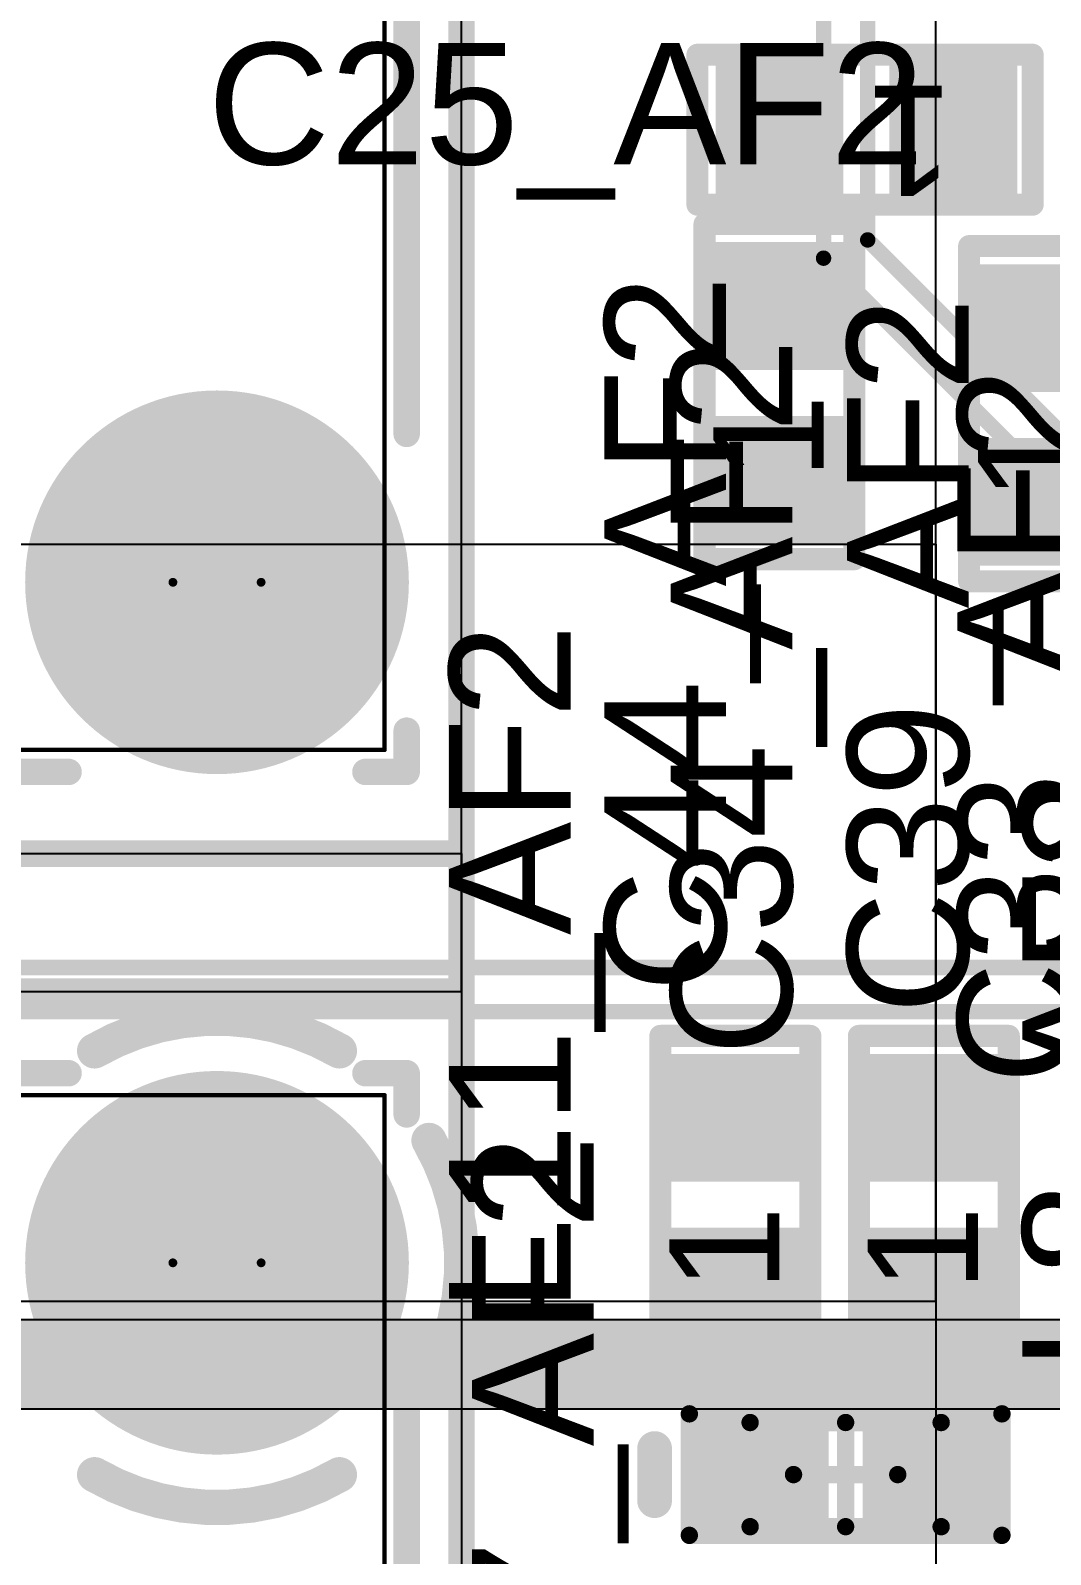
# Model space of a CAD drawing. Header units: inches. Extents: x -1.3 to 11.9, y -6.8 to 4.2.
# Drawn here: x 0.2152 to 0.4465, y 0.7819 to 1.1275 of the extents above; entities that cross this region are included whole.
import ezdxf

# ---------------------------------------------------------------- set-up
doc = ezdxf.new("R2010")
doc.units = ezdxf.units.IN
doc.header["$MEASUREMENT"] = 0
for name, color, linetype in [('02_GND1', 76, 'Continuous'), ('03_SIG1', 76, 'Continuous'), ('04_GND2', 16, 'Continuous'), ('05_SIG2', 156, 'Continuous'), ('06_GND3', 216, 'Continuous'), ('07_SIG3', 216, 'Continuous'), ('08_GND4', 136, 'Continuous'), ('09_PWR1', 136, 'Continuous'), ('10_PWR2', 136, 'Continuous'), ('11_GND5', 136, 'Continuous'), ('12_SIG4', 7, 'Continuous'), ('13_GND6', 136, 'Continuous'), ('14_SIG5', 136, 'Continuous'), ('15_GND7', 136, 'Continuous'), ('AB', 56, 'Continuous'), ('ASSY_DWG_INFO', 56, 'Continuous'), ('BOTTOM', 5, 'Continuous'), ('Bottom Overlay', 54, 'Continuous'), ('Bottom Solder', 6, 'Continuous'), ('FAB', 56, 'Continuous'), ('FAB_DWG_INFO', 1, 'Continuous'), ('Mechanical 13', 56, 'Continuous'), ('Pad Holes', 156, 'Continuous'), ('POT_INFO', 56, 'Continuous'), ('TOP', 1, 'Continuous'), ('Top Overlay', 2, 'Continuous'), ('Top Paste', 8, 'Continuous'), ('Top Solder', 216, 'Continuous')]:
    doc.layers.add(name, color=color, linetype=linetype)
doc.styles.add('Arial', font='', dxfattribs={"height": 0.2})
doc.styles.get('Arial').set_extended_font_data('Arial')

# ---------------------------------------------------------------- blocks, each defined once
blk = doc.blocks.new('C0402_216')
at = {"layer": 'TOP'}
for points in [[(-0.031, -0.0125), (-0.031, 0.0125), (-0.006, 0.0125), (-0.006, -0.0125)], [(0.0084, -0.0125), (0.0084, 0.0125), (0.0334, 0.0125), (0.0334, -0.0125)]]:
    blk.add_hatch(color=1, dxfattribs=at).paths.add_polyline_path(points)
at = {"layer": 'Top Paste'}
for points in [[(-0.031, -0.0125), (-0.031, 0.0125), (-0.006, 0.0125), (-0.006, -0.0125)], [(0.0084, -0.0125), (0.0084, 0.0125), (0.0334, 0.0125), (0.0334, -0.0125)]]:
    blk.add_hatch(color=8, dxfattribs=at).paths.add_polyline_path(points)
at = {"layer": 'Top Solder'}
for points in [[(-0.033, -0.0145), (-0.033, 0.0145), (-0.004, 0.0145), (-0.004, -0.0145)], [(0.0064, -0.0145), (0.0064, 0.0145), (0.0354, 0.0145), (0.0354, -0.0145)]]:
    blk.add_hatch(color=216, dxfattribs=at).paths.add_polyline_path(points)
at = {"layer": 'ASSY_DWG_INFO'}
for points in [[(-0.0365, 0.017, 0.005, 0.005, 0), (-0.0365, -0.017, 0.005, 0.005, 0)], [(-0.0365, 0.017, 0.005, 0.005, 0), (0.0395, 0.017, 0.005, 0.005, 0)], [(0.0395, 0.017, 0.005, 0.005, 0), (0.0395, -0.017, 0.005, 0.005, 0)], [(-0.0365, -0.017, 0.005, 0.005, 0), (0.0395, -0.017, 0.005, 0.005, 0)]]:
    blk.add_lwpolyline(points, format="xyseb", dxfattribs=at)
for points in [[(-0.03775, 0.017, 0.0025, 0.0025, 1), (-0.03525, 0.017, 0.0025, 0.0025, 1)], [(-0.03775, 0.017, 0.0025, 0.0025, 1), (-0.03525, 0.017, 0.0025, 0.0025, 1)], [(0.03825, 0.017, 0.0025, 0.0025, 1), (0.04075, 0.017, 0.0025, 0.0025, 1)], [(0.03825, 0.017, 0.0025, 0.0025, 1), (0.04075, 0.017, 0.0025, 0.0025, 1)], [(-0.03775, -0.017, 0.0025, 0.0025, 1), (-0.03525, -0.017, 0.0025, 0.0025, 1)], [(-0.03775, -0.017, 0.0025, 0.0025, 1), (-0.03525, -0.017, 0.0025, 0.0025, 1)], [(0.03825, -0.017, 0.0025, 0.0025, 1), (0.04075, -0.017, 0.0025, 0.0025, 1)], [(0.03825, -0.017, 0.0025, 0.0025, 1), (0.04075, -0.017, 0.0025, 0.0025, 1)]]:
    blk.add_lwpolyline(points, format="xyseb", close=True, dxfattribs=at)
at = {"layer": 'Top Overlay'}
for points in [[(-0.0365, 0.017, 0.005, 0.005, 0), (0.0365, 0.017, 0.005, 0.005, 0)], [(-0.0365, 0.017, 0.005, 0.005, 0), (-0.0365, -0.017, 0.005, 0.005, 0)], [(0.0365, 0.017, 0.005, 0.005, 0), (0.0395, 0.017, 0.005, 0.005, 0)], [(0.0395, 0.017, 0.005, 0.005, 0), (0.0395, -0.017, 0.005, 0.005, 0)], [(-0.0365, -0.017, 0.005, 0.005, 0), (0.0395, -0.017, 0.005, 0.005, 0)]]:
    blk.add_lwpolyline(points, format="xyseb", dxfattribs=at)
for points in [[(-0.03775, 0.017, 0.0025, 0.0025, 1), (-0.03525, 0.017, 0.0025, 0.0025, 1)], [(-0.03775, 0.017, 0.0025, 0.0025, 1), (-0.03525, 0.017, 0.0025, 0.0025, 1)], [(0.03525, 0.017, 0.0025, 0.0025, 1), (0.03775, 0.017, 0.0025, 0.0025, 1)], [(0.03525, 0.017, 0.0025, 0.0025, 1), (0.03775, 0.017, 0.0025, 0.0025, 1)], [(0.03825, 0.017, 0.0025, 0.0025, 1), (0.04075, 0.017, 0.0025, 0.0025, 1)], [(0.03825, 0.017, 0.0025, 0.0025, 1), (0.04075, 0.017, 0.0025, 0.0025, 1)], [(-0.03775, -0.017, 0.0025, 0.0025, 1), (-0.03525, -0.017, 0.0025, 0.0025, 1)], [(-0.03775, -0.017, 0.0025, 0.0025, 1), (-0.03525, -0.017, 0.0025, 0.0025, 1)], [(0.03825, -0.017, 0.0025, 0.0025, 1), (0.04075, -0.017, 0.0025, 0.0025, 1)], [(0.03825, -0.017, 0.0025, 0.0025, 1), (0.04075, -0.017, 0.0025, 0.0025, 1)]]:
    blk.add_lwpolyline(points, format="xyseb", close=True, dxfattribs=at)
at = {"layer": 'FAB', "style": 'Arial'}
blk.add_text('1', height=0.025, dxfattribs=at).set_placement((-0.0185, -0.01))
blk = doc.blocks.new('C0402_226')
at = {"layer": 'TOP'}
for points in [[(-0.031, -0.0125), (-0.031, 0.0125), (-0.006, 0.0125), (-0.006, -0.0125)], [(0.0084, -0.0125), (0.0084, 0.0125), (0.0334, 0.0125), (0.0334, -0.0125)]]:
    blk.add_hatch(color=1, dxfattribs=at).paths.add_polyline_path(points)
at = {"layer": 'Top Paste'}
for points in [[(-0.031, -0.0125), (-0.031, 0.0125), (-0.006, 0.0125), (-0.006, -0.0125)], [(0.0084, -0.0125), (0.0084, 0.0125), (0.0334, 0.0125), (0.0334, -0.0125)]]:
    blk.add_hatch(color=8, dxfattribs=at).paths.add_polyline_path(points)
at = {"layer": 'Top Solder'}
for points in [[(-0.033, -0.0145), (-0.033, 0.0145), (-0.004, 0.0145), (-0.004, -0.0145)], [(0.0064, -0.0145), (0.0064, 0.0145), (0.0354, 0.0145), (0.0354, -0.0145)]]:
    blk.add_hatch(color=216, dxfattribs=at).paths.add_polyline_path(points)
at = {"layer": 'ASSY_DWG_INFO'}
for points in [[(-0.0365, 0.017, 0.005, 0.005, 0), (-0.0365, -0.017, 0.005, 0.005, 0)], [(-0.0365, 0.017, 0.005, 0.005, 0), (0.0395, 0.017, 0.005, 0.005, 0)], [(0.0395, 0.017, 0.005, 0.005, 0), (0.0395, -0.017, 0.005, 0.005, 0)], [(-0.0365, -0.017, 0.005, 0.005, 0), (0.0395, -0.017, 0.005, 0.005, 0)]]:
    blk.add_lwpolyline(points, format="xyseb", dxfattribs=at)
for points in [[(-0.03775, 0.017, 0.0025, 0.0025, 1), (-0.03525, 0.017, 0.0025, 0.0025, 1)], [(-0.03775, 0.017, 0.0025, 0.0025, 1), (-0.03525, 0.017, 0.0025, 0.0025, 1)], [(0.03825, 0.017, 0.0025, 0.0025, 1), (0.04075, 0.017, 0.0025, 0.0025, 1)], [(0.03825, 0.017, 0.0025, 0.0025, 1), (0.04075, 0.017, 0.0025, 0.0025, 1)], [(-0.03775, -0.017, 0.0025, 0.0025, 1), (-0.03525, -0.017, 0.0025, 0.0025, 1)], [(-0.03775, -0.017, 0.0025, 0.0025, 1), (-0.03525, -0.017, 0.0025, 0.0025, 1)], [(0.03825, -0.017, 0.0025, 0.0025, 1), (0.04075, -0.017, 0.0025, 0.0025, 1)], [(0.03825, -0.017, 0.0025, 0.0025, 1), (0.04075, -0.017, 0.0025, 0.0025, 1)]]:
    blk.add_lwpolyline(points, format="xyseb", close=True, dxfattribs=at)
at = {"layer": 'Top Overlay'}
for points in [[(-0.0365, 0.017, 0.005, 0.005, 0), (0.0365, 0.017, 0.005, 0.005, 0)], [(-0.0365, 0.017, 0.005, 0.005, 0), (-0.0365, -0.017, 0.005, 0.005, 0)], [(0.0365, 0.017, 0.005, 0.005, 0), (0.0395, 0.017, 0.005, 0.005, 0)], [(0.0395, 0.017, 0.005, 0.005, 0), (0.0395, -0.017, 0.005, 0.005, 0)], [(-0.0365, -0.017, 0.005, 0.005, 0), (0.0395, -0.017, 0.005, 0.005, 0)]]:
    blk.add_lwpolyline(points, format="xyseb", dxfattribs=at)
for points in [[(-0.03775, 0.017, 0.0025, 0.0025, 1), (-0.03525, 0.017, 0.0025, 0.0025, 1)], [(-0.03775, 0.017, 0.0025, 0.0025, 1), (-0.03525, 0.017, 0.0025, 0.0025, 1)], [(0.03525, 0.017, 0.0025, 0.0025, 1), (0.03775, 0.017, 0.0025, 0.0025, 1)], [(0.03525, 0.017, 0.0025, 0.0025, 1), (0.03775, 0.017, 0.0025, 0.0025, 1)], [(0.03825, 0.017, 0.0025, 0.0025, 1), (0.04075, 0.017, 0.0025, 0.0025, 1)], [(0.03825, 0.017, 0.0025, 0.0025, 1), (0.04075, 0.017, 0.0025, 0.0025, 1)], [(-0.03775, -0.017, 0.0025, 0.0025, 1), (-0.03525, -0.017, 0.0025, 0.0025, 1)], [(-0.03775, -0.017, 0.0025, 0.0025, 1), (-0.03525, -0.017, 0.0025, 0.0025, 1)], [(0.03825, -0.017, 0.0025, 0.0025, 1), (0.04075, -0.017, 0.0025, 0.0025, 1)], [(0.03825, -0.017, 0.0025, 0.0025, 1), (0.04075, -0.017, 0.0025, 0.0025, 1)]]:
    blk.add_lwpolyline(points, format="xyseb", close=True, dxfattribs=at)
at = {"layer": 'FAB', "style": 'Arial'}
blk.add_text('1', height=0.025, dxfattribs=at).set_placement((-0.0185, -0.01))
blk = doc.blocks.new('C0402_236')
at = {"layer": 'TOP'}
for points in [[(-0.031, -0.0125), (-0.031, 0.0125), (-0.006, 0.0125), (-0.006, -0.0125)], [(0.0084, -0.0125), (0.0084, 0.0125), (0.0334, 0.0125), (0.0334, -0.0125)]]:
    blk.add_hatch(color=1, dxfattribs=at).paths.add_polyline_path(points)
at = {"layer": 'Top Paste'}
for points in [[(-0.031, -0.0125), (-0.031, 0.0125), (-0.006, 0.0125), (-0.006, -0.0125)], [(0.0084, -0.0125), (0.0084, 0.0125), (0.0334, 0.0125), (0.0334, -0.0125)]]:
    blk.add_hatch(color=8, dxfattribs=at).paths.add_polyline_path(points)
at = {"layer": 'Top Solder'}
for points in [[(-0.033, -0.0145), (-0.033, 0.0145), (-0.004, 0.0145), (-0.004, -0.0145)], [(0.0064, -0.0145), (0.0064, 0.0145), (0.0354, 0.0145), (0.0354, -0.0145)]]:
    blk.add_hatch(color=216, dxfattribs=at).paths.add_polyline_path(points)
at = {"layer": 'ASSY_DWG_INFO'}
for points in [[(-0.0365, 0.017, 0.005, 0.005, 0), (-0.0365, -0.017, 0.005, 0.005, 0)], [(-0.0365, 0.017, 0.005, 0.005, 0), (0.0395, 0.017, 0.005, 0.005, 0)], [(0.0395, 0.017, 0.005, 0.005, 0), (0.0395, -0.017, 0.005, 0.005, 0)], [(-0.0365, -0.017, 0.005, 0.005, 0), (0.0395, -0.017, 0.005, 0.005, 0)]]:
    blk.add_lwpolyline(points, format="xyseb", dxfattribs=at)
for points in [[(-0.03775, 0.017, 0.0025, 0.0025, 1), (-0.03525, 0.017, 0.0025, 0.0025, 1)], [(-0.03775, 0.017, 0.0025, 0.0025, 1), (-0.03525, 0.017, 0.0025, 0.0025, 1)], [(0.03825, 0.017, 0.0025, 0.0025, 1), (0.04075, 0.017, 0.0025, 0.0025, 1)], [(0.03825, 0.017, 0.0025, 0.0025, 1), (0.04075, 0.017, 0.0025, 0.0025, 1)], [(-0.03775, -0.017, 0.0025, 0.0025, 1), (-0.03525, -0.017, 0.0025, 0.0025, 1)], [(-0.03775, -0.017, 0.0025, 0.0025, 1), (-0.03525, -0.017, 0.0025, 0.0025, 1)], [(0.03825, -0.017, 0.0025, 0.0025, 1), (0.04075, -0.017, 0.0025, 0.0025, 1)], [(0.03825, -0.017, 0.0025, 0.0025, 1), (0.04075, -0.017, 0.0025, 0.0025, 1)]]:
    blk.add_lwpolyline(points, format="xyseb", close=True, dxfattribs=at)
at = {"layer": 'Top Overlay'}
for points in [[(-0.0365, 0.017, 0.005, 0.005, 0), (0.0365, 0.017, 0.005, 0.005, 0)], [(-0.0365, 0.017, 0.005, 0.005, 0), (-0.0365, -0.017, 0.005, 0.005, 0)], [(0.0365, 0.017, 0.005, 0.005, 0), (0.0395, 0.017, 0.005, 0.005, 0)], [(0.0395, 0.017, 0.005, 0.005, 0), (0.0395, -0.017, 0.005, 0.005, 0)], [(-0.0365, -0.017, 0.005, 0.005, 0), (0.0395, -0.017, 0.005, 0.005, 0)]]:
    blk.add_lwpolyline(points, format="xyseb", dxfattribs=at)
for points in [[(-0.03775, 0.017, 0.0025, 0.0025, 1), (-0.03525, 0.017, 0.0025, 0.0025, 1)], [(-0.03775, 0.017, 0.0025, 0.0025, 1), (-0.03525, 0.017, 0.0025, 0.0025, 1)], [(0.03525, 0.017, 0.0025, 0.0025, 1), (0.03775, 0.017, 0.0025, 0.0025, 1)], [(0.03525, 0.017, 0.0025, 0.0025, 1), (0.03775, 0.017, 0.0025, 0.0025, 1)], [(0.03825, 0.017, 0.0025, 0.0025, 1), (0.04075, 0.017, 0.0025, 0.0025, 1)], [(0.03825, 0.017, 0.0025, 0.0025, 1), (0.04075, 0.017, 0.0025, 0.0025, 1)], [(-0.03775, -0.017, 0.0025, 0.0025, 1), (-0.03525, -0.017, 0.0025, 0.0025, 1)], [(-0.03775, -0.017, 0.0025, 0.0025, 1), (-0.03525, -0.017, 0.0025, 0.0025, 1)], [(0.03825, -0.017, 0.0025, 0.0025, 1), (0.04075, -0.017, 0.0025, 0.0025, 1)], [(0.03825, -0.017, 0.0025, 0.0025, 1), (0.04075, -0.017, 0.0025, 0.0025, 1)]]:
    blk.add_lwpolyline(points, format="xyseb", close=True, dxfattribs=at)
at = {"layer": 'FAB', "style": 'Arial'}
blk.add_text('1', height=0.025, dxfattribs=at).set_placement((-0.0185, -0.01))
blk = doc.blocks.new('C0402_238')
at = {"layer": 'TOP'}
for points in [[(-0.031, -0.0125), (-0.031, 0.0125), (-0.006, 0.0125), (-0.006, -0.0125)], [(0.0084, -0.0125), (0.0084, 0.0125), (0.0334, 0.0125), (0.0334, -0.0125)]]:
    blk.add_hatch(color=1, dxfattribs=at).paths.add_polyline_path(points)
at = {"layer": 'Top Paste'}
for points in [[(-0.031, -0.0125), (-0.031, 0.0125), (-0.006, 0.0125), (-0.006, -0.0125)], [(0.0084, -0.0125), (0.0084, 0.0125), (0.0334, 0.0125), (0.0334, -0.0125)]]:
    blk.add_hatch(color=8, dxfattribs=at).paths.add_polyline_path(points)
at = {"layer": 'Top Solder'}
for points in [[(-0.033, -0.0145), (-0.033, 0.0145), (-0.004, 0.0145), (-0.004, -0.0145)], [(0.0064, -0.0145), (0.0064, 0.0145), (0.0354, 0.0145), (0.0354, -0.0145)]]:
    blk.add_hatch(color=216, dxfattribs=at).paths.add_polyline_path(points)
at = {"layer": 'ASSY_DWG_INFO'}
for points in [[(-0.0365, 0.017, 0.005, 0.005, 0), (-0.0365, -0.017, 0.005, 0.005, 0)], [(-0.0365, 0.017, 0.005, 0.005, 0), (0.0395, 0.017, 0.005, 0.005, 0)], [(0.0395, 0.017, 0.005, 0.005, 0), (0.0395, -0.017, 0.005, 0.005, 0)], [(-0.0365, -0.017, 0.005, 0.005, 0), (0.0395, -0.017, 0.005, 0.005, 0)]]:
    blk.add_lwpolyline(points, format="xyseb", dxfattribs=at)
for points in [[(-0.03775, 0.017, 0.0025, 0.0025, 1), (-0.03525, 0.017, 0.0025, 0.0025, 1)], [(-0.03775, 0.017, 0.0025, 0.0025, 1), (-0.03525, 0.017, 0.0025, 0.0025, 1)], [(0.03825, 0.017, 0.0025, 0.0025, 1), (0.04075, 0.017, 0.0025, 0.0025, 1)], [(0.03825, 0.017, 0.0025, 0.0025, 1), (0.04075, 0.017, 0.0025, 0.0025, 1)], [(-0.03775, -0.017, 0.0025, 0.0025, 1), (-0.03525, -0.017, 0.0025, 0.0025, 1)], [(-0.03775, -0.017, 0.0025, 0.0025, 1), (-0.03525, -0.017, 0.0025, 0.0025, 1)], [(0.03825, -0.017, 0.0025, 0.0025, 1), (0.04075, -0.017, 0.0025, 0.0025, 1)], [(0.03825, -0.017, 0.0025, 0.0025, 1), (0.04075, -0.017, 0.0025, 0.0025, 1)]]:
    blk.add_lwpolyline(points, format="xyseb", close=True, dxfattribs=at)
at = {"layer": 'Top Overlay'}
for points in [[(-0.0365, 0.017, 0.005, 0.005, 0), (0.0365, 0.017, 0.005, 0.005, 0)], [(-0.0365, 0.017, 0.005, 0.005, 0), (-0.0365, -0.017, 0.005, 0.005, 0)], [(0.0365, 0.017, 0.005, 0.005, 0), (0.0395, 0.017, 0.005, 0.005, 0)], [(0.0395, 0.017, 0.005, 0.005, 0), (0.0395, -0.017, 0.005, 0.005, 0)], [(-0.0365, -0.017, 0.005, 0.005, 0), (0.0395, -0.017, 0.005, 0.005, 0)]]:
    blk.add_lwpolyline(points, format="xyseb", dxfattribs=at)
for points in [[(-0.03775, 0.017, 0.0025, 0.0025, 1), (-0.03525, 0.017, 0.0025, 0.0025, 1)], [(-0.03775, 0.017, 0.0025, 0.0025, 1), (-0.03525, 0.017, 0.0025, 0.0025, 1)], [(0.03525, 0.017, 0.0025, 0.0025, 1), (0.03775, 0.017, 0.0025, 0.0025, 1)], [(0.03525, 0.017, 0.0025, 0.0025, 1), (0.03775, 0.017, 0.0025, 0.0025, 1)], [(0.03825, 0.017, 0.0025, 0.0025, 1), (0.04075, 0.017, 0.0025, 0.0025, 1)], [(0.03825, 0.017, 0.0025, 0.0025, 1), (0.04075, 0.017, 0.0025, 0.0025, 1)], [(-0.03775, -0.017, 0.0025, 0.0025, 1), (-0.03525, -0.017, 0.0025, 0.0025, 1)], [(-0.03775, -0.017, 0.0025, 0.0025, 1), (-0.03525, -0.017, 0.0025, 0.0025, 1)], [(0.03825, -0.017, 0.0025, 0.0025, 1), (0.04075, -0.017, 0.0025, 0.0025, 1)], [(0.03825, -0.017, 0.0025, 0.0025, 1), (0.04075, -0.017, 0.0025, 0.0025, 1)]]:
    blk.add_lwpolyline(points, format="xyseb", close=True, dxfattribs=at)
at = {"layer": 'FAB', "style": 'Arial'}
blk.add_text('1', height=0.025, dxfattribs=at).set_placement((-0.0185, -0.01))
blk = doc.blocks.new('C0402_254')
at = {"layer": 'TOP'}
for points in [[(-0.031, -0.0125), (-0.031, 0.0125), (-0.006, 0.0125), (-0.006, -0.0125)], [(0.0084, -0.0125), (0.0084, 0.0125), (0.0334, 0.0125), (0.0334, -0.0125)]]:
    blk.add_hatch(color=1, dxfattribs=at).paths.add_polyline_path(points)
at = {"layer": 'Top Paste'}
for points in [[(-0.031, -0.0125), (-0.031, 0.0125), (-0.006, 0.0125), (-0.006, -0.0125)], [(0.0084, -0.0125), (0.0084, 0.0125), (0.0334, 0.0125), (0.0334, -0.0125)]]:
    blk.add_hatch(color=8, dxfattribs=at).paths.add_polyline_path(points)
at = {"layer": 'Top Solder'}
for points in [[(-0.033, -0.0145), (-0.033, 0.0145), (-0.004, 0.0145), (-0.004, -0.0145)], [(0.0064, -0.0145), (0.0064, 0.0145), (0.0354, 0.0145), (0.0354, -0.0145)]]:
    blk.add_hatch(color=216, dxfattribs=at).paths.add_polyline_path(points)
at = {"layer": 'ASSY_DWG_INFO'}
for points in [[(-0.0365, 0.017, 0.005, 0.005, 0), (-0.0365, -0.017, 0.005, 0.005, 0)], [(0.0395, 0.017, 0.005, 0.005, 0), (-0.0365, 0.017, 0.005, 0.005, 0)], [(0.0395, 0.017, 0.005, 0.005, 0), (0.0395, -0.017, 0.005, 0.005, 0)], [(0.0395, -0.017, 0.005, 0.005, 0), (-0.0365, -0.017, 0.005, 0.005, 0)]]:
    blk.add_lwpolyline(points, format="xyseb", dxfattribs=at)
for points in [[(-0.03775, 0.017, 0.0025, 0.0025, 1), (-0.03525, 0.017, 0.0025, 0.0025, 1)], [(-0.03775, 0.017, 0.0025, 0.0025, 1), (-0.03525, 0.017, 0.0025, 0.0025, 1)], [(0.03825, 0.017, 0.0025, 0.0025, 1), (0.04075, 0.017, 0.0025, 0.0025, 1)], [(0.03825, 0.017, 0.0025, 0.0025, 1), (0.04075, 0.017, 0.0025, 0.0025, 1)], [(-0.03775, -0.017, 0.0025, 0.0025, 1), (-0.03525, -0.017, 0.0025, 0.0025, 1)], [(-0.03775, -0.017, 0.0025, 0.0025, 1), (-0.03525, -0.017, 0.0025, 0.0025, 1)], [(0.03825, -0.017, 0.0025, 0.0025, 1), (0.04075, -0.017, 0.0025, 0.0025, 1)], [(0.03825, -0.017, 0.0025, 0.0025, 1), (0.04075, -0.017, 0.0025, 0.0025, 1)]]:
    blk.add_lwpolyline(points, format="xyseb", close=True, dxfattribs=at)
at = {"layer": 'Top Overlay'}
for points in [[(0.0365, 0.017, 0.005, 0.005, 0), (-0.0365, 0.017, 0.005, 0.005, 0)], [(-0.0365, 0.017, 0.005, 0.005, 0), (-0.0365, -0.017, 0.005, 0.005, 0)], [(0.0395, 0.017, 0.005, 0.005, 0), (0.0365, 0.017, 0.005, 0.005, 0)], [(0.0395, 0.017, 0.005, 0.005, 0), (0.0395, -0.017, 0.005, 0.005, 0)], [(0.0395, -0.017, 0.005, 0.005, 0), (-0.0365, -0.017, 0.005, 0.005, 0)]]:
    blk.add_lwpolyline(points, format="xyseb", dxfattribs=at)
for points in [[(-0.03775, 0.017, 0.0025, 0.0025, 1), (-0.03525, 0.017, 0.0025, 0.0025, 1)], [(-0.03775, 0.017, 0.0025, 0.0025, 1), (-0.03525, 0.017, 0.0025, 0.0025, 1)], [(0.03525, 0.017, 0.0025, 0.0025, 1), (0.03775, 0.017, 0.0025, 0.0025, 1)], [(0.03525, 0.017, 0.0025, 0.0025, 1), (0.03775, 0.017, 0.0025, 0.0025, 1)], [(0.03825, 0.017, 0.0025, 0.0025, 1), (0.04075, 0.017, 0.0025, 0.0025, 1)], [(0.03825, 0.017, 0.0025, 0.0025, 1), (0.04075, 0.017, 0.0025, 0.0025, 1)], [(-0.03775, -0.017, 0.0025, 0.0025, 1), (-0.03525, -0.017, 0.0025, 0.0025, 1)], [(-0.03775, -0.017, 0.0025, 0.0025, 1), (-0.03525, -0.017, 0.0025, 0.0025, 1)], [(0.03825, -0.017, 0.0025, 0.0025, 1), (0.04075, -0.017, 0.0025, 0.0025, 1)], [(0.03825, -0.017, 0.0025, 0.0025, 1), (0.04075, -0.017, 0.0025, 0.0025, 1)]]:
    blk.add_lwpolyline(points, format="xyseb", close=True, dxfattribs=at)
at = {"layer": 'FAB', "style": 'Arial'}
blk.add_text('1', height=0.025, dxfattribs=at).set_placement((-0.0185, -0.01))
blk = doc.blocks.new('CONN_SMA_J_P_H_RA_TH1_SAI_B_331')
at = {"layer": '02_GND1'}
h = blk.add_hatch(color=76, dxfattribs=at)
edge = h.paths.add_edge_path()
edge.add_arc((0.1, 0.1), 0.0435, 0, 360)
at = {"layer": '03_SIG1'}
h = blk.add_hatch(color=76, dxfattribs=at)
edge = h.paths.add_edge_path()
edge.add_arc((0.1, 0.1), 0.0415, 0, 360)
at = {"layer": '04_GND2'}
h = blk.add_hatch(color=16, dxfattribs=at)
edge = h.paths.add_edge_path()
edge.add_arc((0.1, 0.1), 0.0435, 0, 360)
at = {"layer": '05_SIG2'}
h = blk.add_hatch(color=156, dxfattribs=at)
edge = h.paths.add_edge_path()
edge.add_arc((0.1, 0.1), 0.0415, 0, 360)
at = {"layer": '06_GND3'}
h = blk.add_hatch(color=216, dxfattribs=at)
edge = h.paths.add_edge_path()
edge.add_arc((0.1, 0.1), 0.0435, 0, 360)
at = {"layer": '07_SIG3'}
h = blk.add_hatch(color=216, dxfattribs=at)
edge = h.paths.add_edge_path()
edge.add_arc((0.1, 0.1), 0.0415, 0, 360)
at = {"layer": '08_GND4'}
h = blk.add_hatch(color=136, dxfattribs=at)
edge = h.paths.add_edge_path()
edge.add_arc((0.1, 0.1), 0.0435, 0, 360)
at = {"layer": '09_PWR1'}
h = blk.add_hatch(color=136, dxfattribs=at)
edge = h.paths.add_edge_path()
edge.add_arc((0.1, 0.1), 0.0435, 0, 360)
at = {"layer": '10_PWR2'}
h = blk.add_hatch(color=136, dxfattribs=at)
edge = h.paths.add_edge_path()
edge.add_arc((0.1, 0.1), 0.0435, 0, 360)
at = {"layer": '11_GND5'}
h = blk.add_hatch(color=136, dxfattribs=at)
edge = h.paths.add_edge_path()
edge.add_arc((0.1, 0.1), 0.0435, 0, 360)
at = {"layer": '12_SIG4'}
h = blk.add_hatch(color=7, dxfattribs=at)
edge = h.paths.add_edge_path()
edge.add_arc((0.1, 0.1), 0.0415, 0, 360)
at = {"layer": '13_GND6'}
h = blk.add_hatch(color=136, dxfattribs=at)
edge = h.paths.add_edge_path()
edge.add_arc((0.1, 0.1), 0.0435, 0, 360)
at = {"layer": '14_SIG5'}
h = blk.add_hatch(color=136, dxfattribs=at)
edge = h.paths.add_edge_path()
edge.add_arc((0.1, 0.1), 0.0415, 0, 360)
at = {"layer": '15_GND7'}
h = blk.add_hatch(color=136, dxfattribs=at)
edge = h.paths.add_edge_path()
edge.add_arc((0.1, 0.1), 0.0435, 0, 360)
at = {"layer": 'BOTTOM'}
h = blk.add_hatch(color=5, dxfattribs=at)
edge = h.paths.add_edge_path()
edge.add_arc((0.1, 0.1), 0.0415, 0, 360)
at = {"layer": 'Bottom Solder'}
h = blk.add_hatch(color=6, dxfattribs=at)
edge = h.paths.add_edge_path()
edge.add_arc((0.1, 0.1), 0.0415, 0, 360)
at = {"layer": 'Pad Holes'}
h = blk.add_hatch(color=7, dxfattribs=at)
edge = h.paths.add_edge_path()
edge.add_arc((0.1, 0.1), 0.0315, 0, 360)
at = {"layer": 'TOP'}
h = blk.add_hatch(color=1, dxfattribs=at)
edge = h.paths.add_edge_path()
edge.add_arc((0.1, 0.1), 0.0415, 0, 360)
at = {"layer": 'Top Solder'}
h = blk.add_hatch(color=216, dxfattribs=at)
edge = h.paths.add_edge_path()
edge.add_arc((0.1, 0.1), 0.0415, 0, 360)
at = {"layer": 'AB'}
for p, q in [((0.263, 0.263), (-0.263, 0.263)), ((0.263, -0.586), (0.263, 0.263))]:
    blk.add_line(p, q, dxfattribs=at)
at = {"layer": 'Bottom Overlay'}
for points in [[(0.06635, 0.143, 0.006, 0.006, 0), (-0.06635, 0.143, 0.006, 0.006, 0)], [(0.143, 0.143, 0.006, 0.006, 0), (0.13365, 0.143, 0.006, 0.006, 0)], [(0.143, 0.13365, 0.006, 0.006, 0), (0.143, 0.143, 0.006, 0.006, 0)], [(0.143, -0.06635, 0.006, 0.006, 0), (0.143, 0.06635, 0.006, 0.006, 0)]]:
    blk.add_lwpolyline(points, format="xyseb", dxfattribs=at)
for points in [[(0.06485, 0.143, 0.003, 0.003, 1), (0.06785, 0.143, 0.003, 0.003, 1)], [(0.13215, 0.143, 0.003, 0.003, 1), (0.13515, 0.143, 0.003, 0.003, 1)], [(0.1415, 0.143, 0.003, 0.003, 1), (0.1445, 0.143, 0.003, 0.003, 1)], [(0.1415, 0.143, 0.003, 0.003, 1), (0.1445, 0.143, 0.003, 0.003, 1)], [(0.1415, 0.13365, 0.003, 0.003, 1), (0.1445, 0.13365, 0.003, 0.003, 1)], [(0.1415, 0.06635, 0.003, 0.003, 1), (0.1445, 0.06635, 0.003, 0.003, 1)]]:
    blk.add_lwpolyline(points, format="xyseb", close=True, dxfattribs=at)
at = {"layer": 'Mechanical 13'}
for points in [[(0.138, 0.138, 0.001, 0.001, 0), (-0.138, 0.138, 0.001, 0.001, 0)], [(0.138, -0.138, 0.001, 0.001, 0), (0.138, 0.138, 0.001, 0.001, 0)]]:
    blk.add_lwpolyline(points, format="xyseb", dxfattribs=at)
blk.add_lwpolyline([(0.13775, 0.138, 0.0005, 0.0005, 1), (0.13825, 0.138, 0.0005, 0.0005, 1)], format="xyseb", close=True, dxfattribs=at)
blk.add_lwpolyline([(0.13775, 0.138, 0.0005, 0.0005, 1), (0.13825, 0.138, 0.0005, 0.0005, 1)], format="xyseb", close=True, dxfattribs=at)
at = {"layer": 'POT_INFO'}
for p, q in [((0.1928, 0.15542), (-0.1928, 0.15542)), ((0.1928, -0.47842), (0.1928, 0.15542))]:
    blk.add_line(p, q, dxfattribs=at)
for points in [[(0.1928, 0.15542, 0.006, 0.006, 0), (-0.1928, 0.15542, 0.006, 0.006, 0)], [(0.1928, -0.47842, 0.006, 0.006, 0), (0.1928, 0.15542, 0.006, 0.006, 0)]]:
    blk.add_lwpolyline(points, format="xyseb", dxfattribs=at)
blk.add_lwpolyline([(0.1913, 0.15542, 0.003, 0.003, 1), (0.1943, 0.15542, 0.003, 0.003, 1)], format="xyseb", close=True, dxfattribs=at)
blk.add_lwpolyline([(0.1913, 0.15542, 0.003, 0.003, 1), (0.1943, 0.15542, 0.003, 0.003, 1)], format="xyseb", close=True, dxfattribs=at)
blk = doc.blocks.new('0402_A_364')
at = {"layer": 'TOP'}
for points in [[(-0.0315, -0.00984), (-0.0315, 0.00984), (-0.00787, 0.00984), (-0.00787, -0.00984)], [(0.00787, -0.00984), (0.00787, 0.00984), (0.0315, 0.00984), (0.0315, -0.00984)]]:
    blk.add_hatch(color=1, dxfattribs=at).paths.add_polyline_path(points)
at = {"layer": 'Top Paste'}
for points in [[(-0.0315, -0.00984), (-0.0315, 0.00984), (-0.00787, 0.00984), (-0.00787, -0.00984)], [(0.00787, -0.00984), (0.00787, 0.00984), (0.0315, 0.00984), (0.0315, -0.00984)]]:
    blk.add_hatch(color=8, dxfattribs=at).paths.add_polyline_path(points)
at = {"layer": 'Top Solder'}
for points in [[(-0.0355, -0.01384), (-0.0355, 0.01384), (-0.00387, 0.01384), (-0.00387, -0.01384)], [(0.00387, -0.01384), (0.00387, 0.01384), (0.0355, 0.01384), (0.0355, -0.01384)]]:
    blk.add_hatch(color=216, dxfattribs=at).paths.add_polyline_path(points)
at = {"layer": 'Mechanical 13'}
for points in [[(-0.02165, -0.01181, 0.00394, 0.00394, 0), (-0.02165, 0.01181, 0.00394, 0.00394, 0)], [(-0.02165, 0.01181, 0.00394, 0.00394, 0), (0.02165, 0.01181, 0.00394, 0.00394, 0)], [(0.02165, -0.01181, 0.00394, 0.00394, 0), (0.02165, 0.01181, 0.00394, 0.00394, 0)], [(-0.02165, -0.01181, 0.00394, 0.00394, 0), (0.02165, -0.01181, 0.00394, 0.00394, 0)]]:
    blk.add_lwpolyline(points, format="xyseb", dxfattribs=at)
for points in [[(-0.02264, 0.01181, 0.00197, 0.00197, 1), (-0.02067, 0.01181, 0.00197, 0.00197, 1)], [(-0.02264, 0.01181, 0.00197, 0.00197, 1), (-0.02067, 0.01181, 0.00197, 0.00197, 1)], [(0.02067, 0.01181, 0.00197, 0.00197, 1), (0.02264, 0.01181, 0.00197, 0.00197, 1)], [(0.02067, 0.01181, 0.00197, 0.00197, 1), (0.02264, 0.01181, 0.00197, 0.00197, 1)], [(-0.02264, -0.01181, 0.00197, 0.00197, 1), (-0.02067, -0.01181, 0.00197, 0.00197, 1)], [(-0.02264, -0.01181, 0.00197, 0.00197, 1), (-0.02067, -0.01181, 0.00197, 0.00197, 1)], [(0.02067, -0.01181, 0.00197, 0.00197, 1), (0.02264, -0.01181, 0.00197, 0.00197, 1)], [(0.02067, -0.01181, 0.00197, 0.00197, 1), (0.02264, -0.01181, 0.00197, 0.00197, 1)]]:
    blk.add_lwpolyline(points, format="xyseb", close=True, dxfattribs=at)
at = {"layer": 'POT_INFO'}
for points in [[(-0.03543, -0.01378, 0.00394, 0.00394, 0), (-0.03543, 0.01378, 0.00394, 0.00394, 0)], [(-0.03543, 0.01378, 0.00394, 0.00394, 0), (0.03543, 0.01378, 0.00394, 0.00394, 0)], [(0.03543, -0.01378, 0.00394, 0.00394, 0), (0.03543, 0.01378, 0.00394, 0.00394, 0)], [(0, -0.01181, 0.00394, 0.00394, 0), (0, 0.01181, 0.00394, 0.00394, 0)], [(-0.01181, 0, 0.00394, 0.00394, 0), (0.01181, 0, 0.00394, 0.00394, 0)], [(-0.03543, -0.01378, 0.00394, 0.00394, 0), (0.03543, -0.01378, 0.00394, 0.00394, 0)]]:
    blk.add_lwpolyline(points, format="xyseb", dxfattribs=at)
for points in [[(-0.03642, 0.01378, 0.00197, 0.00197, 1), (-0.03445, 0.01378, 0.00197, 0.00197, 1)], [(-0.03642, 0.01378, 0.00197, 0.00197, 1), (-0.03445, 0.01378, 0.00197, 0.00197, 1)], [(0.03445, 0.01378, 0.00197, 0.00197, 1), (0.03642, 0.01378, 0.00197, 0.00197, 1)], [(0.03445, 0.01378, 0.00197, 0.00197, 1), (0.03642, 0.01378, 0.00197, 0.00197, 1)], [(-0.00098, 0.01181, 0.00197, 0.00197, 1), (0.00098, 0.01181, 0.00197, 0.00197, 1)], [(-0.0128, 0, 0.00197, 0.00197, 1), (-0.01083, 0, 0.00197, 0.00197, 1)], [(0.01083, 0, 0.00197, 0.00197, 1), (0.0128, 0, 0.00197, 0.00197, 1)], [(-0.00098, -0.01181, 0.00197, 0.00197, 1), (0.00098, -0.01181, 0.00197, 0.00197, 1)], [(-0.03642, -0.01378, 0.00197, 0.00197, 1), (-0.03445, -0.01378, 0.00197, 0.00197, 1)], [(-0.03642, -0.01378, 0.00197, 0.00197, 1), (-0.03445, -0.01378, 0.00197, 0.00197, 1)], [(0.03445, -0.01378, 0.00197, 0.00197, 1), (0.03642, -0.01378, 0.00197, 0.00197, 1)], [(0.03445, -0.01378, 0.00197, 0.00197, 1), (0.03642, -0.01378, 0.00197, 0.00197, 1)]]:
    blk.add_lwpolyline(points, format="xyseb", close=True, dxfattribs=at)
at = {"layer": 'Top Overlay'}
blk.add_lwpolyline([(-0.04331, -0.00591, 0.00787, 0.00787, 0), (-0.04331, 0.00591, 0.00787, 0.00787, 0)], format="xyseb", dxfattribs=at)
for points in [[(-0.04528, 0.00591, 0.00394, 0.00394, 1), (-0.04134, 0.00591, 0.00394, 0.00394, 1)], [(-0.04528, -0.00591, 0.00394, 0.00394, 1), (-0.04134, -0.00591, 0.00394, 0.00394, 1)]]:
    blk.add_lwpolyline(points, format="xyseb", close=True, dxfattribs=at)
blk = doc.blocks.new('CONN_SMA_J_P_H_RA_TH1_SAI_385')
at = {"layer": '03_SIG1'}
h = blk.add_hatch(color=76, dxfattribs=at)
edge = h.paths.add_edge_path()
edge.add_arc((0.1, -0.1), 0.0415, 0, 360)
at = {"layer": '05_SIG2'}
h = blk.add_hatch(color=156, dxfattribs=at)
edge = h.paths.add_edge_path()
edge.add_arc((0.1, -0.1), 0.0415, 0, 360)
at = {"layer": '07_SIG3'}
h = blk.add_hatch(color=216, dxfattribs=at)
edge = h.paths.add_edge_path()
edge.add_arc((0.1, -0.1), 0.0415, 0, 360)
at = {"layer": '09_PWR1'}
h = blk.add_hatch(color=136, dxfattribs=at)
edge = h.paths.add_edge_path()
edge.add_arc((0.1, -0.1), 0.0435, 0, 360)
at = {"layer": '10_PWR2'}
h = blk.add_hatch(color=136, dxfattribs=at)
edge = h.paths.add_edge_path()
edge.add_arc((0.1, -0.1), 0.0435, 0, 360)
at = {"layer": '12_SIG4'}
h = blk.add_hatch(color=7, dxfattribs=at)
edge = h.paths.add_edge_path()
edge.add_arc((0.1, -0.1), 0.0415, 0, 360)
at = {"layer": '14_SIG5'}
h = blk.add_hatch(color=136, dxfattribs=at)
edge = h.paths.add_edge_path()
edge.add_arc((0.1, -0.1), 0.0415, 0, 360)
at = {"layer": 'BOTTOM'}
h = blk.add_hatch(color=5, dxfattribs=at)
edge = h.paths.add_edge_path()
edge.add_arc((0.1, -0.1), 0.0415, 0, 360)
at = {"layer": 'Bottom Solder'}
h = blk.add_hatch(color=6, dxfattribs=at)
edge = h.paths.add_edge_path()
edge.add_arc((0.1, -0.1), 0.0415, 0, 360)
at = {"layer": 'Pad Holes'}
h = blk.add_hatch(color=7, dxfattribs=at)
edge = h.paths.add_edge_path()
edge.add_arc((0.1, -0.1), 0.0315, 0, 360)
at = {"layer": 'TOP'}
h = blk.add_hatch(color=1, dxfattribs=at)
edge = h.paths.add_edge_path()
edge.add_arc((0.1, -0.1), 0.0415, 0, 360)
at = {"layer": 'Top Solder'}
h = blk.add_hatch(color=216, dxfattribs=at)
edge = h.paths.add_edge_path()
edge.add_arc((0.1, -0.1), 0.0415, 0, 360)
at = {"layer": '02_GND1'}
for points in [[(0.05194, -0.12775, 0.008, 0.008, -0.267949), (0.05194, -0.07225, 0.008, 0.008, 0)], [(0.14806, -0.07225, 0.008, 0.008, -0.267949), (0.14806, -0.12775, 0.008, 0.008, 0)], [(0.12775, -0.14806, 0.008, 0.008, -0.267949), (0.07225, -0.14806, 0.008, 0.008, 0)]]:
    blk.add_lwpolyline(points, format="xyseb", dxfattribs=at)
for points in [[(0.04994, -0.07225, 0.004, 0.004, 1), (0.05394, -0.07225, 0.004, 0.004, 1)], [(0.14606, -0.07225, 0.004, 0.004, 1), (0.15006, -0.07225, 0.004, 0.004, 1)], [(0.04994, -0.12775, 0.004, 0.004, 1), (0.05394, -0.12775, 0.004, 0.004, 1)], [(0.14606, -0.12775, 0.004, 0.004, 1), (0.15006, -0.12775, 0.004, 0.004, 1)], [(0.07025, -0.14806, 0.004, 0.004, 1), (0.07425, -0.14806, 0.004, 0.004, 1)], [(0.12575, -0.14806, 0.004, 0.004, 1), (0.12975, -0.14806, 0.004, 0.004, 1)]]:
    blk.add_lwpolyline(points, format="xyseb", close=True, dxfattribs=at)
at = {"layer": '04_GND2'}
for points in [[(0.05194, -0.12775, 0.008, 0.008, -0.267949), (0.05194, -0.07225, 0.008, 0.008, 0)], [(0.14806, -0.07225, 0.008, 0.008, -0.267949), (0.14806, -0.12775, 0.008, 0.008, 0)], [(0.12775, -0.14806, 0.008, 0.008, -0.267949), (0.07225, -0.14806, 0.008, 0.008, 0)]]:
    blk.add_lwpolyline(points, format="xyseb", dxfattribs=at)
for points in [[(0.04994, -0.07225, 0.004, 0.004, 1), (0.05394, -0.07225, 0.004, 0.004, 1)], [(0.14606, -0.07225, 0.004, 0.004, 1), (0.15006, -0.07225, 0.004, 0.004, 1)], [(0.04994, -0.12775, 0.004, 0.004, 1), (0.05394, -0.12775, 0.004, 0.004, 1)], [(0.14606, -0.12775, 0.004, 0.004, 1), (0.15006, -0.12775, 0.004, 0.004, 1)], [(0.07025, -0.14806, 0.004, 0.004, 1), (0.07425, -0.14806, 0.004, 0.004, 1)], [(0.12575, -0.14806, 0.004, 0.004, 1), (0.12975, -0.14806, 0.004, 0.004, 1)]]:
    blk.add_lwpolyline(points, format="xyseb", close=True, dxfattribs=at)
at = {"layer": '06_GND3'}
for points in [[(0.05194, -0.12775, 0.008, 0.008, -0.267949), (0.05194, -0.07225, 0.008, 0.008, 0)], [(0.14806, -0.07225, 0.008, 0.008, -0.267949), (0.14806, -0.12775, 0.008, 0.008, 0)], [(0.12775, -0.14806, 0.008, 0.008, -0.267949), (0.07225, -0.14806, 0.008, 0.008, 0)]]:
    blk.add_lwpolyline(points, format="xyseb", dxfattribs=at)
for points in [[(0.04994, -0.07225, 0.004, 0.004, 1), (0.05394, -0.07225, 0.004, 0.004, 1)], [(0.14606, -0.07225, 0.004, 0.004, 1), (0.15006, -0.07225, 0.004, 0.004, 1)], [(0.04994, -0.12775, 0.004, 0.004, 1), (0.05394, -0.12775, 0.004, 0.004, 1)], [(0.14606, -0.12775, 0.004, 0.004, 1), (0.15006, -0.12775, 0.004, 0.004, 1)], [(0.07025, -0.14806, 0.004, 0.004, 1), (0.07425, -0.14806, 0.004, 0.004, 1)], [(0.12575, -0.14806, 0.004, 0.004, 1), (0.12975, -0.14806, 0.004, 0.004, 1)]]:
    blk.add_lwpolyline(points, format="xyseb", close=True, dxfattribs=at)
at = {"layer": '08_GND4'}
for points in [[(0.05194, -0.12775, 0.008, 0.008, -0.267949), (0.05194, -0.07225, 0.008, 0.008, 0)], [(0.14806, -0.07225, 0.008, 0.008, -0.267949), (0.14806, -0.12775, 0.008, 0.008, 0)], [(0.12775, -0.14806, 0.008, 0.008, -0.267949), (0.07225, -0.14806, 0.008, 0.008, 0)]]:
    blk.add_lwpolyline(points, format="xyseb", dxfattribs=at)
for points in [[(0.04994, -0.07225, 0.004, 0.004, 1), (0.05394, -0.07225, 0.004, 0.004, 1)], [(0.14606, -0.07225, 0.004, 0.004, 1), (0.15006, -0.07225, 0.004, 0.004, 1)], [(0.04994, -0.12775, 0.004, 0.004, 1), (0.05394, -0.12775, 0.004, 0.004, 1)], [(0.14606, -0.12775, 0.004, 0.004, 1), (0.15006, -0.12775, 0.004, 0.004, 1)], [(0.07025, -0.14806, 0.004, 0.004, 1), (0.07425, -0.14806, 0.004, 0.004, 1)], [(0.12575, -0.14806, 0.004, 0.004, 1), (0.12975, -0.14806, 0.004, 0.004, 1)]]:
    blk.add_lwpolyline(points, format="xyseb", close=True, dxfattribs=at)
at = {"layer": '11_GND5'}
for points in [[(0.05194, -0.12775, 0.008, 0.008, -0.267949), (0.05194, -0.07225, 0.008, 0.008, 0)], [(0.14806, -0.07225, 0.008, 0.008, -0.267949), (0.14806, -0.12775, 0.008, 0.008, 0)], [(0.12775, -0.14806, 0.008, 0.008, -0.267949), (0.07225, -0.14806, 0.008, 0.008, 0)]]:
    blk.add_lwpolyline(points, format="xyseb", dxfattribs=at)
for points in [[(0.04994, -0.07225, 0.004, 0.004, 1), (0.05394, -0.07225, 0.004, 0.004, 1)], [(0.14606, -0.07225, 0.004, 0.004, 1), (0.15006, -0.07225, 0.004, 0.004, 1)], [(0.04994, -0.12775, 0.004, 0.004, 1), (0.05394, -0.12775, 0.004, 0.004, 1)], [(0.14606, -0.12775, 0.004, 0.004, 1), (0.15006, -0.12775, 0.004, 0.004, 1)], [(0.07025, -0.14806, 0.004, 0.004, 1), (0.07425, -0.14806, 0.004, 0.004, 1)], [(0.12575, -0.14806, 0.004, 0.004, 1), (0.12975, -0.14806, 0.004, 0.004, 1)]]:
    blk.add_lwpolyline(points, format="xyseb", close=True, dxfattribs=at)
at = {"layer": '13_GND6'}
for points in [[(0.05194, -0.12775, 0.008, 0.008, -0.267949), (0.05194, -0.07225, 0.008, 0.008, 0)], [(0.14806, -0.07225, 0.008, 0.008, -0.267949), (0.14806, -0.12775, 0.008, 0.008, 0)], [(0.12775, -0.14806, 0.008, 0.008, -0.267949), (0.07225, -0.14806, 0.008, 0.008, 0)]]:
    blk.add_lwpolyline(points, format="xyseb", dxfattribs=at)
for points in [[(0.04994, -0.07225, 0.004, 0.004, 1), (0.05394, -0.07225, 0.004, 0.004, 1)], [(0.14606, -0.07225, 0.004, 0.004, 1), (0.15006, -0.07225, 0.004, 0.004, 1)], [(0.04994, -0.12775, 0.004, 0.004, 1), (0.05394, -0.12775, 0.004, 0.004, 1)], [(0.14606, -0.12775, 0.004, 0.004, 1), (0.15006, -0.12775, 0.004, 0.004, 1)], [(0.07025, -0.14806, 0.004, 0.004, 1), (0.07425, -0.14806, 0.004, 0.004, 1)], [(0.12575, -0.14806, 0.004, 0.004, 1), (0.12975, -0.14806, 0.004, 0.004, 1)]]:
    blk.add_lwpolyline(points, format="xyseb", close=True, dxfattribs=at)
at = {"layer": '15_GND7'}
for points in [[(0.05194, -0.12775, 0.008, 0.008, -0.267949), (0.05194, -0.07225, 0.008, 0.008, 0)], [(0.14806, -0.07225, 0.008, 0.008, -0.267949), (0.14806, -0.12775, 0.008, 0.008, 0)], [(0.12775, -0.14806, 0.008, 0.008, -0.267949), (0.07225, -0.14806, 0.008, 0.008, 0)]]:
    blk.add_lwpolyline(points, format="xyseb", dxfattribs=at)
for points in [[(0.04994, -0.07225, 0.004, 0.004, 1), (0.05394, -0.07225, 0.004, 0.004, 1)], [(0.14606, -0.07225, 0.004, 0.004, 1), (0.15006, -0.07225, 0.004, 0.004, 1)], [(0.04994, -0.12775, 0.004, 0.004, 1), (0.05394, -0.12775, 0.004, 0.004, 1)], [(0.14606, -0.12775, 0.004, 0.004, 1), (0.15006, -0.12775, 0.004, 0.004, 1)], [(0.07025, -0.14806, 0.004, 0.004, 1), (0.07425, -0.14806, 0.004, 0.004, 1)], [(0.12575, -0.14806, 0.004, 0.004, 1), (0.12975, -0.14806, 0.004, 0.004, 1)]]:
    blk.add_lwpolyline(points, format="xyseb", close=True, dxfattribs=at)
at = {"layer": 'AB'}
for p, q in [((0.263, 0.586), (0.263, -0.263)), ((0.263, -0.263), (-0.263, -0.263))]:
    blk.add_line(p, q, dxfattribs=at)
at = {"layer": 'Mechanical 13'}
for points in [[(0.138, 0.138, 0.001, 0.001, 0), (0.138, -0.138, 0.001, 0.001, 0)], [(-0.138, -0.138, 0.001, 0.001, 0), (0.138, -0.138, 0.001, 0.001, 0)]]:
    blk.add_lwpolyline(points, format="xyseb", dxfattribs=at)
blk.add_lwpolyline([(0.13775, -0.138, 0.0005, 0.0005, 1), (0.13825, -0.138, 0.0005, 0.0005, 1)], format="xyseb", close=True, dxfattribs=at)
blk.add_lwpolyline([(0.13775, -0.138, 0.0005, 0.0005, 1), (0.13825, -0.138, 0.0005, 0.0005, 1)], format="xyseb", close=True, dxfattribs=at)
at = {"layer": 'POT_INFO'}
for p, q in [((0.1928, 0.47842), (0.1928, -0.15542)), ((0.1928, -0.15542), (-0.1928, -0.15542))]:
    blk.add_line(p, q, dxfattribs=at)
for points in [[(0.1928, 0.47842, 0.006, 0.006, 0), (0.1928, -0.15542, 0.006, 0.006, 0)], [(-0.1928, -0.15542, 0.006, 0.006, 0), (0.1928, -0.15542, 0.006, 0.006, 0)]]:
    blk.add_lwpolyline(points, format="xyseb", dxfattribs=at)
blk.add_lwpolyline([(0.1913, -0.15542, 0.003, 0.003, 1), (0.1943, -0.15542, 0.003, 0.003, 1)], format="xyseb", close=True, dxfattribs=at)
blk.add_lwpolyline([(0.1913, -0.15542, 0.003, 0.003, 1), (0.1943, -0.15542, 0.003, 0.003, 1)], format="xyseb", close=True, dxfattribs=at)
at = {"layer": 'Top Overlay'}
for points in [[(0.143, 0.06635, 0.006, 0.006, 0), (0.143, -0.06635, 0.006, 0.006, 0)], [(0.143, -0.13365, 0.006, 0.006, 0), (0.143, -0.143, 0.006, 0.006, 0)], [(-0.06635, -0.143, 0.006, 0.006, 0), (0.06635, -0.143, 0.006, 0.006, 0)], [(0.13365, -0.143, 0.006, 0.006, 0), (0.143, -0.143, 0.006, 0.006, 0)]]:
    blk.add_lwpolyline(points, format="xyseb", dxfattribs=at)
for points in [[(0.1415, -0.06635, 0.003, 0.003, 1), (0.1445, -0.06635, 0.003, 0.003, 1)], [(0.1415, -0.13365, 0.003, 0.003, 1), (0.1445, -0.13365, 0.003, 0.003, 1)], [(0.06485, -0.143, 0.003, 0.003, 1), (0.06785, -0.143, 0.003, 0.003, 1)], [(0.13215, -0.143, 0.003, 0.003, 1), (0.13515, -0.143, 0.003, 0.003, 1)], [(0.1415, -0.143, 0.003, 0.003, 1), (0.1445, -0.143, 0.003, 0.003, 1)], [(0.1415, -0.143, 0.003, 0.003, 1), (0.1445, -0.143, 0.003, 0.003, 1)]]:
    blk.add_lwpolyline(points, format="xyseb", close=True, dxfattribs=at)

msp = doc.modelspace()

# ---------------------------------------------------------------- linework, layer by layer
at = {"layer": '07_SIG3'}
for points in [[(0.405, 1.08, 0.0035, 0.0035, 0), (0.405, 1.175, 0.0035, 0.0035, 0)], [(0.395, 1.07586, 0.0035, 0.0035, 0), (0.395, 1.15, 0.0035, 0.0035, 0)], [(0.405, 1.08, 0.0035, 0.0035, 0), (0.46, 1.025, 0.0035, 0.0035, 0)], [(0.395, 1.07586, 0.0035, 0.0035, 0), (0.45586, 1.015, 0.0035, 0.0035, 0)], [(0.2, 0.915, 0.0035, 0.0035, 0), (0.585, 0.915, 0.0035, 0.0035, 0)], [(0.19586, 0.905, 0.0035, 0.0035, 0), (0.58914, 0.905, 0.0035, 0.0035, 0)]]:
    msp.add_lwpolyline(points, format="xyseb", dxfattribs=at)
for points in [[(0.40413, 1.08, 0.00175, 0.00175, 1), (0.40587, 1.08, 0.00175, 0.00175, 1)], [(0.40413, 1.08, 0.00175, 0.00175, 1), (0.40587, 1.08, 0.00175, 0.00175, 1)], [(0.39413, 1.07586, 0.00175, 0.00175, 1), (0.39587, 1.07586, 0.00175, 0.00175, 1)], [(0.39413, 1.07586, 0.00175, 0.00175, 1), (0.39587, 1.07586, 0.00175, 0.00175, 1)]]:
    msp.add_lwpolyline(points, format="xyseb", close=True, dxfattribs=at)
at = {"layer": '10_PWR2'}
for p, q in [((0.5, 0.83509), (0.00909, 0.83509)), ((-0.001, 0.81491), (0.49582, 0.81491))]:
    msp.add_line(p, q, dxfattribs=at)
msp.add_lwpolyline([(-0.001, 0.825, 0.02, 0.02, 0), (0.5, 0.825, 0.02, 0.02, 0)], format="xyseb", dxfattribs=at)
at = {"layer": 'FAB_DWG_INFO'}
for points in [[(0.26748, 1.00236, 0.002, 0.002, 1), (0.24748, 1.00236, 0.002, 0.002, 1)], [(0.24698, 1.00236, 0.001, 0.001, 1), (0.24798, 1.00236, 0.001, 0.001, 1)], [(0.26698, 1.00236, 0.001, 0.001, 1), (0.26798, 1.00236, 0.001, 0.001, 1)], [(0.26748, 0.84803, 0.002, 0.002, 1), (0.24748, 0.84803, 0.002, 0.002, 1)], [(0.24698, 0.84803, 0.001, 0.001, 1), (0.24798, 0.84803, 0.001, 0.001, 1)], [(0.26698, 0.84803, 0.001, 0.001, 1), (0.26798, 0.84803, 0.001, 0.001, 1)]]:
    msp.add_lwpolyline(points, format="xyseb", close=True, dxfattribs=at)

# ---------------------------------------------------------------- block references
for name, p, rotation in [('CONN_SMA_J_P_H_RA_TH1_SAI_B_331', (0.15748, 1.10236), 270), ('C0402_254', (0.4059, 1.105), 180), ('C0402_236', (0.385, 1.0441), 90), ('C0402_238', (0.445, 1.0391), 90), ('CONN_SMA_J_P_H_RA_TH1_SAI_385', (0.15748, 0.74803), 90), ('C0402_216', (0.375, 0.86), 90), ('C0402_226', (0.42, 0.86), 90)]:
    msp.add_blockref(name, p, dxfattribs=dict(rotation=rotation))
msp.add_blockref('0402_A_364', (0.4, 0.8))

# ---------------------------------------------------------------- texts
at = {"layer": 'Top Overlay', "style": 'Arial'}
msp.add_text('C25_AF2', height=0.027559, dxfattribs=at).set_placement((0.2553, 1.09712))
for s, p in [('C44_AF2', (0.37288, 0.9094)), ('C39_AF2', (0.42788, 0.9044)), ('C34_AF2', (0.38788, 0.895)), ('C33_AF2', (0.45288, 0.8885)), ('L11_AF2', (0.33764, 0.83673)), ('L8_AF2', (0.46764, 0.82356)), ('C47_AF2', (0.34288, 0.7144))]:
    msp.add_text(s, height=0.027559, rotation=90, dxfattribs=at).set_placement(p)

doc.saveas('drawing.dxf')
